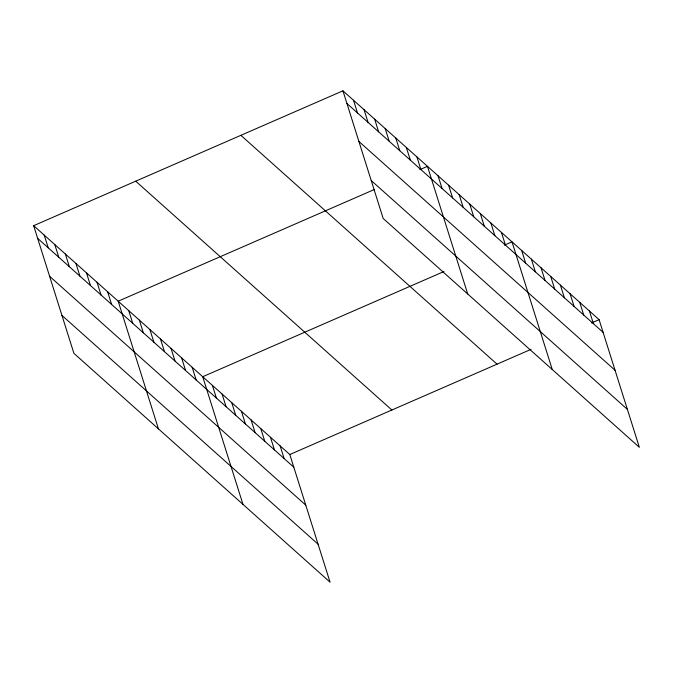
<?xml version="1.0" encoding="UTF-8"?>
<svg xmlns="http://www.w3.org/2000/svg" width="673" height="673" viewBox="0 0 673 673"><rect width="100%" height="100%" fill="white"/><g stroke="black" fill="none" stroke-linecap="round" stroke-linejoin="round"><path stroke-width="1.01" d="M33.65 225.682L289.811 454.519L330.064 582.179L73.904 353.342L33.65 225.682L342.936 90.821L599.096 319.658L639.35 447.318L383.189 218.481L342.936 90.821M374.55 189.416L118.187 301.201L158.433 428.861M419.91 169.63L427.473 166.34L467.718 294M443.961 271.522L202.716 376.712L242.97 504.371M504.447 245.149L512.002 241.851L552.255 369.511M289.811 454.519L531.056 349.329M591.542 322.956L599.096 319.658M346.94 103.516L603.101 332.353M358.902 141.456L615.063 370.293M371.227 180.541L627.387 409.377M240.875 135.323L497.036 364.16M135.71 181.18L391.879 410.017M37.654 238.377L293.815 467.213M49.617 276.317L305.778 505.154M61.941 315.41L318.102 544.238M589.422 311.01L593.426 323.705M579.747 302.362L583.743 315.065M570.065 293.722L574.069 306.417M560.39 285.074L564.395 297.769M550.716 276.435L554.712 289.129M541.033 267.787L545.037 280.481M531.359 259.139L535.363 271.833M521.684 250.499L525.68 263.193M501.435 232.412L505.44 245.107M490.869 222.973L494.874 235.668M480.303 213.534L484.308 226.229M469.737 204.096L473.742 216.79M459.171 194.657L463.175 207.351M448.605 185.218L452.609 197.912M438.039 175.779L442.043 188.474M416.907 156.893L420.903 169.596M406.332 147.454L410.337 160.149M395.766 138.015L399.77 150.71M385.2 128.577L389.204 141.271M374.634 119.138L378.638 131.832M364.068 109.699L368.072 122.393M353.502 100.26L357.506 112.955M280.136 445.871L284.141 458.565M270.462 437.231L274.458 449.926M260.779 428.583L264.783 441.278M251.105 419.944L255.109 432.638M241.43 411.296L245.426 423.99M231.748 402.647L235.752 415.342M222.073 394.008L226.078 406.702M212.399 385.36L216.395 398.054M192.15 367.273L196.154 379.967M181.584 357.834L185.588 370.529M171.018 348.395L175.022 361.09M160.452 338.956L164.456 351.651M149.886 329.518L153.89 342.212M139.319 320.079L143.324 332.773M128.753 310.64L132.749 323.334M107.621 291.762L111.617 304.457M97.047 282.324L101.051 295.018M86.481 272.885L90.485 285.579M75.914 263.446L79.919 276.14M65.348 253.999L69.353 266.701M54.782 244.56L58.787 257.254M44.216 235.121L48.22 247.815"/></g></svg>
